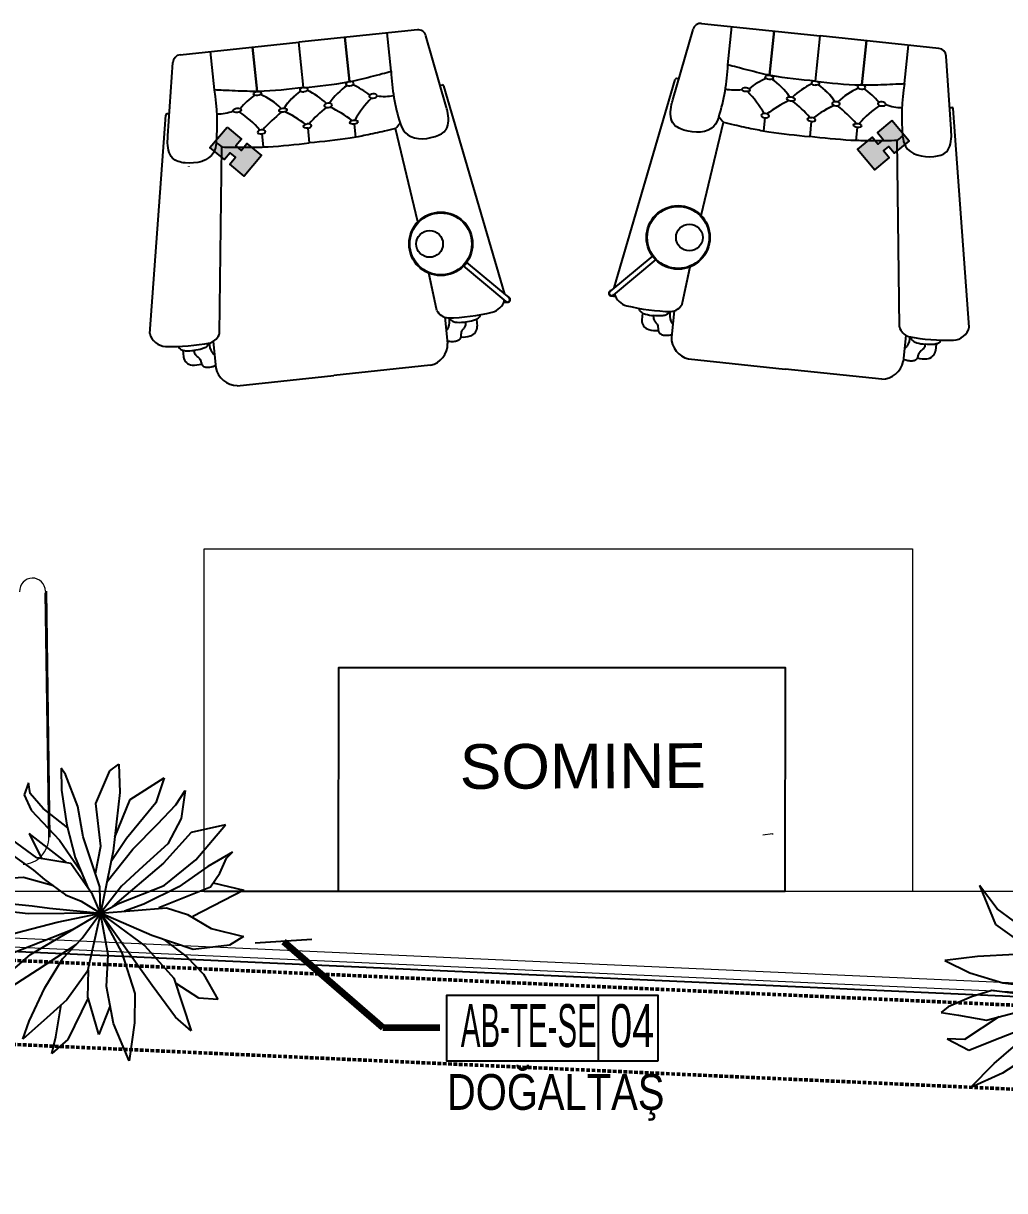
# Model space of a CAD drawing. Header units: millimetres. Extents: x 26282 to 30760, y 1404 to 4574.
# Drawn here: x 27004.4 to 27224, y 1980.2 to 2241.4 of the extents above; entities that cross this region are included whole.
import ezdxf
from ezdxf.enums import TextEntityAlignment as Align

# ---------------------------------------------------------------- set-up
doc = ezdxf.new("R2010")
doc.units = ezdxf.units.MM
doc.header["$LTSCALE"] = 0.25
doc.linetypes.add('DUZ', pattern=[0])
doc.linetypes.add('HIDDEN2', pattern=[4.7625, 3.175, -1.5875])
for name, color, linetype, lineweight in [('AB-DUV', 4, 'Continuous', 50), ('BEYAZ', 250, 'Continuous', 5), ('FLOOR_MARBLE (3RDF)', 67, 'Continuous', 13), ('Sebe - Mobilya', 11, 'Continuous', 25), ('Sebe - Mobilya Alçak', 41, 'Continuous', 20), ('Sebe - Yazı', 8, 'Continuous', 15), ('SERAMIK WALL (3RDF)', 53, 'DUZ', 15)]:
    doc.layers.add(name, color=color, linetype=linetype, lineweight=lineweight)
for name, color, linetype in [('ID-MLZKOT', 1, 'Continuous'), ('KOD DÖŞEME (3RDF)', 1, 'Continuous'), ('SIVA (3RDF)', 181, 'Continuous'), ('YAZI ZEMİN DÖŞEME (3RDF)', 62, 'Continuous')]:
    doc.layers.add(name, color=color, linetype=linetype)
doc.layers.add('yesil', color=7, linetype='Continuous', true_color=0x6e7e3e)
doc.styles.add('K-20', font='simplex.shx', dxfattribs={"width": 0.7})
doc.styles.add('OLCU', font='ARIALN.TTF', dxfattribs={"width": 0.7})
doc.styles.get("Standard").update_dxf_attribs({"font": 'arial.ttf'})
doc.styles.add('STYLE1', font='cityb___.ttf', dxfattribs={"width": 0.7, "height": 3.75})
doc.styles.add('text2', font='arial.ttf', dxfattribs={"width": 0.8})
doc.dimstyles.new('STANDARD20', dxfattribs={"dimtxt": 4, "dimasz": 2.5, "dimexe": 2.5, "dimexo": 0.1, "dimgap": 1, "dimtad": 1, "dimdec": 1, "dimdsep": 46, "dimtxsty": 'K-20', "dimblk1": 'OBLIQUE', "dimblk2": 'OBLIQUE', "dimsah": 1, "dimcen": 4.5, "dimdle": 2.5, "dimclrt": 256, "dimadec": 0, "dimazin": 0, "dimtfac": 1, "dimtdec": 1, "dimtix": 1, "dimtmove": 2, "dimatfit": 3, "dimldrblk": 'OBLIQUE', "dimfxl": 1, "dimtolj": 1, "dimarcsym": 0})

# ---------------------------------------------------------------- blocks, each defined once
blk = doc.blocks.new('_Oblique')
at = {"color": 0, "linetype": 'ByBlock', "lineweight": -2}
blk.add_line((-0.5, -0.5), (0.5, 0.5), dxfattribs=at)
blk = doc.blocks.new('MOBKOT')
at = {"layer": 'ID-MLZKOT'}
blk.add_line((-16.25, 8), (-16.25, 0), dxfattribs=at)
blk.add_lwpolyline([(-23.47, 8), (2.15, 8), (2.15, 0), (-23.47, 0)], close=True, dxfattribs=at)
at = {"layer": 'ID-MLZKOT', "style": 'STYLE1', "width": 0.7}
for tag, p in [('NO', (-16.13, 3.68)), ('MO-01', (-5.57, 3.68))]:
    blk.add_attdef(tag, text='', height=3.75, dxfattribs=at).set_placement(p, align=Align.MIDDLE)
blk = doc.blocks.new('TREEI')
at = {"layer": 'yesil'}
for p, q in [((0.048, 1.448), (0.077, 1.523)), ((0.077, 1.523), (0.124, 1.304)), ((-0.413, 1.379), (-0.518, 1.423)), ((-0.518, 1.423), (-0.466, 1.142)), ((-0.004, 1.104), (0.048, 1.448)), ((0.451, 1.348), (0.445, 1.454)), ((0.445, 1.454), (0.515, 1.348)), ((-0.197, 1.091), (-0.413, 1.379)), ((0.124, 1.304), (0.147, 0.947)), ((0.352, 1.167), (0.451, 1.348)), ((0.515, 1.348), (0.48, 1.179)), ((0.784, 0.985), (0.901, 1.235)), ((0.901, 1.235), (0.831, 0.847)), ((-0.554, 1.048), (-0.951, 1.179)), ((-0.951, 1.179), (-0.811, 0.954)), ((-0.466, 1.142), (-0.267, 0.578)), ((-0.15, 0.66), (-0.197, 1.091)), ((0.007, 0.791), (-0.004, 1.104)), ((0.146, 0.917), (0.352, 1.167)), ((0.48, 1.179), (0.258, 0.816)), ((-1.009, 0.885), (-1.138, 1.004)), ((-1.138, 1.004), (-1.032, 0.741)), ((-0.316, 0.715), (-0.554, 1.048)), ((0.527, 0.697), (0.784, 0.985)), ((-0.781, 0.741), (-1.009, 0.885)), ((-0.811, 0.954), (-0.431, 0.672)), ((0.147, 0.947), (0.136, 0.609)), ((0.235, 0.578), (0.55, 0.954)), ((0.55, 0.954), (0.48, 0.672)), ((-0.051, 0.259), (0.007, 0.791)), ((0.258, 0.816), (0.104, 0.449)), ((0.831, 0.847), (0.591, 0.584)), ((-1.032, 0.741), (-0.84, 0.522)), ((-0.472, 0.553), (-0.781, 0.741)), ((-0.431, 0.672), (-0.232, 0.491)), ((-0.035, 0.403), (-0.15, 0.66)), ((0.194, 0.559), (0.527, 0.697)), ((-1.471, 0.572), (-1.103, 0.578)), ((-1.091, 0.297), (-1.471, 0.572)), ((-1.103, 0.578), (-0.752, 0.34)), ((-0.136, 0.295), (-0.472, 0.553)), ((-0.267, 0.578), (0.001, -0.001)), ((0.042, 0.203), (0.194, 0.559)), ((0.136, 0.609), (0.072, 0.273)), ((0.591, 0.584), (0.498, 0.466)), ((0.708, 0.534), (1.065, 0.597)), ((1.065, 0.597), (1.38, 0.634)), ((1.38, 0.634), (1.17, 0.466)), ((-0.84, 0.522), (-0.536, 0.359)), ((0.498, 0.466), (0.317, 0.265)), ((0.422, 0.382), (0.708, 0.534)), ((1.17, 0.466), (0.883, 0.303)), ((-0.752, 0.34), (-0.136, 0.035)), ((-0.536, 0.359), (-0.273, 0.215)), ((-1.406, 0.24), (-1.482, 0.284)), ((-1.482, 0.284), (-1.196, 0.203)), ((-1.307, 0.109), (-1.406, 0.24)), ((-0.711, 0.121), (-1.091, 0.297)), ((0.001, -0.001), (-0.051, 0.259)), ((0.317, 0.265), (0.171, 0.165)), ((0.685, 0.234), (0.51, 0.171)), ((0.883, 0.303), (0.685, 0.234)), ((0.743, 0.165), (1, 0.259)), ((1, 0.259), (1.205, 0.246)), ((1.205, 0.246), (1.444, 0.209)), ((-1.179, -0.004), (-1.307, 0.109)), ((-1.196, 0.203), (-0.857, 0.071)), ((-0.203, 0.052), (-0.711, 0.121)), ((-0.273, 0.215), (0.001, -0.001)), ((0.001, -0.001), (0.042, 0.203)), ((0.51, 0.171), (0.001, -0.001)), ((0.171, 0.165), (0.001, -0.001)), ((0.001, -0.001), (0.743, 0.165)), ((1.363, 0.109), (1.111, 0.002)), ((1.52, 0.171), (1.363, 0.109)), ((1.444, 0.209), (1.52, 0.171)), ((-1.217, 0.03), (-1.511, -0.117)), ((-0.857, 0.071), (-0.46, -0.016)), ((0.001, -0.001), (-0.203, 0.052)), ((0.463, 0.015), (0.001, -0.001)), ((0.825, 0.009), (0.463, 0.015)), ((1.111, 0.002), (0.825, 0.009)), ((0.989, 0.005), (1.357, -0.123)), ((-0.606, -0.085), (-1.179, -0.004)), ((-0.682, -0.104), (-0.881, -0.223)), ((-0.349, -0.054), (-0.682, -0.104)), ((-0.472, -0.342), (0.001, -0.001)), ((-0.46, -0.016), (-0.248, -0.04)), ((0.001, -0.001), (-0.378, -0.43)), ((-0.361, -0.836), (0.001, -0.001)), ((0.001, -0.001), (-0.349, -0.054)), ((0.001, -0.001), (-0.127, -0.442)), ((0.019, -0.43), (0.001, -0.001)), ((0.001, -0.001), (0.264, -0.542)), ((0.247, -0.204), (0.001, -0.001)), ((0.808, -0.242), (0.001, -0.001)), ((1.024, -0.185), (0.308, -0.092)), ((1.52, -0.079), (1.339, -0.229)), ((1.357, -0.123), (1.52, -0.079)), ((-1.511, -0.117), (-0.933, -0.254)), ((0.492, -0.361), (0.247, -0.204)), ((1.339, -0.229), (1.024, -0.185)), ((-0.881, -0.223), (-1.091, -0.417)), ((0.325, -0.254), (0.778, -0.411)), ((1.129, -0.404), (0.808, -0.242)), ((-1.091, -0.417), (-1.406, -0.573)), ((-0.863, -0.58), (-0.472, -0.342)), ((-0.586, -0.411), (-0.781, -0.636)), ((-0.378, -0.43), (-0.6, -0.818)), ((0.107, -0.736), (0.019, -0.43)), ((0.737, -0.605), (0.492, -0.361)), ((0.778, -0.411), (1.07, -0.511)), ((1.403, -0.573), (1.129, -0.404)), ((-0.127, -0.442), (-0.168, -0.874)), ((0.323, -0.805), (0.253, -0.53)), ((1.07, -0.511), (1.403, -0.573)), ((-1.406, -0.573), (-1.243, -0.623)), ((-1.243, -0.623), (-0.863, -0.58)), ((-0.781, -0.636), (-0.91, -0.849)), ((0.264, -0.542), (0.539, -0.774)), ((0.971, -0.893), (0.737, -0.605)), ((0.118, -1.118), (0.107, -0.736)), ((-0.91, -0.849), (-1.003, -1.131)), ((-0.6, -0.818), (-0.659, -1.375)), ((-0.53, -1.206), (-0.361, -0.836)), ((0.293, -1.193), (0.317, -0.805)), ((0.317, -0.805), (0.621, -1.168)), ((0.539, -0.774), (0.784, -0.905)), ((0.737, -1.112), (0.609, -0.811)), ((-0.811, -1.074), (-0.612, -0.874)), ((-0.168, -0.874), (-0.098, -1.162)), ((0.118, -0.943), (0.293, -1.193)), ((0.784, -0.905), (1.076, -1.055)), ((1.076, -1.055), (0.971, -0.893)), ((-1.003, -1.131), (-0.811, -1.074)), ((-0.098, -1.162), (0.042, -1.525)), ((0.042, -1.525), (0.118, -1.118)), ((0.621, -1.168), (0.813, -1.268)), ((0.813, -1.268), (0.737, -1.112)), ((-0.659, -1.375), (-0.53, -1.206))]:
    blk.add_line(p, q, dxfattribs=at)

msp = doc.modelspace()

# ---------------------------------------------------------------- hatches: boundary and pattern name
at = {"layer": 'Sebe - Mobilya', "linetype": 'Continuous'}
h = msp.add_hatch(dxfattribs=at)
h.set_pattern_fill('DOLMIT', color=256, scale=0.0017, angle=140.31437)
h.set_pattern_definition([(140.314373497, (70698.741847, 61255.983242), (-0.0068934147729, -0.0083073977736), []), (185.314373497, (70698.741847, 61255.983242), (0.002827964074, -0.030401604371), [0.015266435406, -0.030532870812])])
h.paths.add_polyline_path([(27050.024, 2218.208), (27053.256, 2215.526), (27051.979, 2213.987), (27053.21, 2212.965), (27054.487, 2214.504), (27057.72, 2211.822), (27053.888, 2207.205), (27050.656, 2209.887), (27051.933, 2211.426), (27050.702, 2212.447), (27049.425, 2210.908), (27046.193, 2213.59)])
h = msp.add_hatch(dxfattribs=at)
h.set_pattern_fill('DOLMIT', color=256, scale=0.0017, angle=140.31437)
h.set_pattern_definition([(140.314373497, (70677.195147, 61257.418994), (-0.0068934147729, -0.0083073977736), []), (185.314373497, (70677.195147, 61257.418994), (0.002827964074, -0.030401604371), [0.015266435406, -0.030532870812])])
h.paths.add_polyline_path([(27198.82, 2219.643), (27195.588, 2216.961), (27196.865, 2215.422), (27195.634, 2214.401), (27194.357, 2215.94), (27191.125, 2213.258), (27194.956, 2208.64), (27198.188, 2211.322), (27196.911, 2212.862), (27198.143, 2213.883), (27199.42, 2212.344), (27202.652, 2215.026)])

# ---------------------------------------------------------------- linework, layer by layer
at = {"layer": 'AB-DUV', "linetype": 'HIDDEN2'}
msp.add_line((26758.143, 2042.67), (27470.283, 2010.771), dxfattribs=at)
msp.add_lwpolyline([(26758.143, 2042.67), (26758.143, 2023.864), (27469.58, 1991.997)], dxfattribs=at)
at = {"layer": 'BEYAZ', "extrusion": (0.228722, -0.014743, 0.97338), "elevation": 6210.632}
msp.add_lwpolyline([(3803.271, -26256.685), (3803.668, -26258.847), (3803.45, -26258.887)], dxfattribs=at)
at = {"layer": 'FLOOR_MARBLE (3RDF)', "ltscale": 0.25}
for p, q in [((27044.905, 2047.223), (27044.905, 2123.791)), ((27044.905, 2123.791), (27203.401, 2123.791)), ((27203.401, 2123.791), (27203.401, 2047.223)), ((26799.143, 2047.223), (27380.7, 2047.223))]:
    msp.add_line(p, q, dxfattribs=at)
at = {"layer": 'Sebe - Mobilya', "linetype": 'Continuous'}
for p, q in [((27156.233, 2241.396), (27182.787, 2238.63)), ((27092.611, 2239.96), (27066.057, 2237.195)), ((27086.733, 2230.675), (27085.826, 2239.279)), ((27099.036, 2222.827), (27094.523, 2238.611)), ((27149.808, 2224.263), (27154.321, 2240.047)), ((27162.112, 2232.111), (27163.019, 2240.715)), ((27172.456, 2239.72), (27171.41, 2229.796)), ((27171.411, 2229.803), (27172.456, 2239.72)), ((27181.716, 2228.475), (27182.787, 2238.63)), ((27181.716, 2228.475), (27182.787, 2238.63)), ((27181.716, 2228.475), (27182.787, 2238.63)), ((27181.716, 2228.475), (27182.787, 2238.63)), ((27181.716, 2228.475), (27182.787, 2238.63)), ((27181.716, 2228.475), (27182.787, 2238.63)), ((27181.716, 2228.475), (27182.787, 2238.63)), ((27181.716, 2228.475), (27182.787, 2238.63)), ((27181.716, 2228.475), (27182.787, 2238.63)), ((27181.716, 2228.475), (27182.787, 2238.63)), ((27181.716, 2228.475), (27182.787, 2238.63)), ((27181.716, 2228.475), (27182.787, 2238.63)), ((27181.716, 2228.475), (27182.787, 2238.63)), ((27181.716, 2228.475), (27182.787, 2238.63)), ((27181.716, 2228.475), (27182.787, 2238.63)), ((27181.716, 2228.475), (27182.787, 2238.63)), ((27209.334, 2235.797), (27182.787, 2238.63)), ((27039.51, 2234.361), (27066.057, 2237.195)), ((27055.726, 2236.106), (27056.773, 2226.181)), ((27056.772, 2226.189), (27055.726, 2236.106)), ((27067.128, 2227.039), (27066.057, 2237.195)), ((27067.128, 2227.039), (27066.057, 2237.195)), ((27067.128, 2227.039), (27066.057, 2237.195)), ((27067.128, 2227.039), (27066.057, 2237.195)), ((27067.128, 2227.039), (27066.057, 2237.195)), ((27067.128, 2227.039), (27066.057, 2237.195)), ((27067.128, 2227.039), (27066.057, 2237.195)), ((27067.128, 2227.039), (27066.057, 2237.195)), ((27067.128, 2227.039), (27066.057, 2237.195)), ((27067.128, 2227.039), (27066.057, 2237.195)), ((27067.128, 2227.039), (27066.057, 2237.195)), ((27067.128, 2227.039), (27066.057, 2237.195)), ((27067.128, 2227.039), (27066.057, 2237.195)), ((27067.128, 2227.039), (27066.057, 2237.195)), ((27067.128, 2227.039), (27066.057, 2237.195)), ((27067.128, 2227.039), (27066.057, 2237.195)), ((27076.388, 2238.284), (27077.435, 2228.36)), ((27077.434, 2228.367), (27076.388, 2238.284)), ((27193.118, 2237.541), (27192.072, 2227.617)), ((27192.073, 2227.625), (27193.118, 2237.541)), ((27201.648, 2227.942), (27202.555, 2236.546)), ((27047.196, 2226.506), (27046.289, 2235.111)), ((27212.044, 2217.702), (27210.922, 2234.079)), ((27036.8, 2216.266), (27037.922, 2232.643)), ((27136.691, 2182.239), (27150.331, 2228.868)), ((27150.964, 2229.025), (27150.616, 2229.062)), ((27097.88, 2227.59), (27098.228, 2227.626)), ((27112.154, 2180.804), (27098.513, 2227.432)), ((27032.71, 2172.02), (27036.351, 2220.878)), ((27036.937, 2221.164), (27036.589, 2221.128)), ((27170.405, 2220.264), (27170.098, 2217.356)), ((27211.907, 2222.6), (27212.255, 2222.563)), ((27216.134, 2173.455), (27212.493, 2222.314)), ((27068.083, 2217.978), (27068.435, 2214.644)), ((27068.083, 2217.978), (27068.435, 2214.644)), ((27068.083, 2217.978), (27068.435, 2214.644)), ((27068.083, 2217.978), (27068.435, 2214.644)), ((27078.439, 2218.828), (27078.746, 2215.921)), ((27092.713, 2196.965), (27087.757, 2217.884)), ((27156.131, 2198.401), (27161.087, 2219.32)), ((27180.761, 2219.413), (27180.41, 2216.08)), ((27180.761, 2219.413), (27180.41, 2216.08)), ((27180.761, 2219.413), (27180.41, 2216.08)), ((27180.761, 2219.413), (27180.41, 2216.08)), ((27191.067, 2218.086), (27190.76, 2215.178)), ((27057.778, 2216.65), (27058.084, 2213.742)), ((27200.481, 2173.461), (27199.983, 2215.219)), ((27048.363, 2172.025), (27048.862, 2213.783)), ((27207.37, 2210.85), (27207.344, 2210.828)), ((27207.344, 2210.828), (27207.37, 2210.85)), ((27041.474, 2209.414), (27041.501, 2209.392)), ((27041.501, 2209.392), (27041.474, 2209.414)), ((27145.272, 2189.368), (27135.714, 2181.428)), ((27102.891, 2187.112), (27112.449, 2179.172)), ((27103.572, 2187.933), (27113.13, 2179.992)), ((27145.954, 2188.548), (27136.396, 2180.607)), ((27151.891, 2178.584), (27153.694, 2187.011)), ((27151.891, 2178.584), (27153.674, 2186.918)), ((27096.953, 2177.148), (27095.15, 2185.575)), ((27096.953, 2177.148), (27095.17, 2185.482)), ((27112.864, 2178.977), (27111.902, 2178.875)), ((27135.98, 2180.413), (27136.942, 2180.311)), ((27143.016, 2176.589), (27142.862, 2175.069)), ((27143.016, 2176.589), (27142.862, 2175.069)), ((27150.07, 2177.059), (27149.452, 2171.2)), ((27150.07, 2177.059), (27149.452, 2171.2)), ((27098.774, 2175.624), (27099.392, 2169.764)), ((27098.774, 2175.624), (27099.392, 2169.764)), ((27105.829, 2175.154), (27105.982, 2173.633)), ((27105.829, 2175.154), (27105.982, 2173.633)), ((27201.944, 2171.59), (27201.327, 2165.73)), ((27040.097, 2168.272), (27040.264, 2166.753)), ((27046.898, 2170.203), (27047.516, 2164.344)), ((27208.745, 2169.659), (27208.579, 2168.14)), ((27153.325, 2166.321), (27174.923, 2164.044)), ((27153.325, 2166.321), (27174.923, 2164.044)), ((27095.519, 2164.885), (27073.921, 2162.608)), ((27095.519, 2164.885), (27073.921, 2162.608)), ((27196.521, 2161.767), (27174.923, 2164.044)), ((27196.521, 2161.767), (27174.923, 2164.044)), ((27052.323, 2160.331), (27073.921, 2162.608)), ((27052.323, 2160.331), (27073.921, 2162.608))]:
    msp.add_line(p, q, dxfattribs=at)
for points in [[(27050.024, 2218.208), (27053.256, 2215.526), (27051.979, 2213.987), (27053.21, 2212.965), (27054.487, 2214.504), (27057.72, 2211.822), (27053.888, 2207.205), (27050.656, 2209.887), (27051.933, 2211.426), (27050.702, 2212.447), (27049.425, 2210.908), (27046.193, 2213.59)], [(27198.82, 2219.643), (27195.588, 2216.961), (27196.865, 2215.422), (27195.634, 2214.401), (27194.357, 2215.94), (27191.125, 2213.258), (27194.956, 2208.64), (27198.188, 2211.322), (27196.911, 2212.862), (27198.143, 2213.883), (27199.42, 2212.344), (27202.652, 2215.026)]]:
    msp.add_lwpolyline(points, close=True, dxfattribs=at)
at = {"layer": 'Sebe - Mobilya'}
msp.add_lwpolyline([(27044.905, 2047.223), (27174.905, 2047.223), (27174.982, 2097.223), (27074.982, 2097.223), (27074.905, 2047.223)], dxfattribs=at)
at = {"layer": 'Sebe - Mobilya', "linetype": 'Continuous'}
for centre, radius in [((27150.981, 2193.499), 7.111), ((27150.981, 2193.499), 6.933), ((27097.864, 2192.063), 7.111), ((27097.864, 2192.063), 6.933), ((27095.356, 2192.054), 2.995), ((27153.488, 2193.489), 2.995)]:
    msp.add_circle(centre, radius, dxfattribs=at)
for centre, radius, start, end in [((27156.049, 2239.627), 1.778, 84.05519, 166.35917), ((27092.796, 2238.192), 1.778, 13.64083, 95.94481), ((27039.699, 2232.593), 1.778, 96.09246, 178.39644), ((27209.145, 2234.029), 1.778, 1.60356, 83.90754), ((27135.683, 2233.115), 49.011, 182.85323, 196.67334), ((27113.162, 2234.55), 49.011, 343.32666, 357.14677), ((27150.589, 2228.797), 0.267, 83.98137, 164.55256), ((27176.219, 2215.655), 14.517, 112.38991, 129.98111), ((27163.758, 2216.969), 14.517, 33.33142, 55.57283), ((26998.814, 2218.684), 49.011, 355.36393, 9.18404), ((27051.964, 2212.041), 14.517, 45.36868, 67.61009), ((27074.936, 2214.463), 14.517, 125.75661, 146.66858), ((27074.889, 2214.615), 14.366, 125.95812, 146.98006), ((27062.129, 2213.27), 14.366, 45.05721, 66.07915), ((27085.087, 2215.533), 14.517, 124.42717, 146.66858), ((27072.626, 2214.219), 14.517, 50.01889, 67.61009), ((27098.256, 2227.361), 0.267, 15.44744, 96.01863), ((27163.654, 2236.266), 9.768, 257.5262, 279.41097), ((27151.621, 2211.115), 21.147, 28.49782, 45.23824), ((27186.716, 2214.705), 14.366, 113.92085, 134.94279), ((27173.908, 2215.899), 14.517, 33.33142, 54.24339), ((27173.955, 2216.051), 14.366, 33.01994, 54.04188), ((27196.881, 2213.477), 14.517, 112.38991, 134.63132), ((27184.42, 2214.79), 14.517, 37.98162, 55.57283), ((27250.031, 2220.12), 49.011, 170.81596, 184.63607), ((27064.425, 2213.355), 14.517, 124.42717, 142.01838), ((27097.224, 2209.679), 21.147, 134.76176, 151.50218), ((27085.19, 2234.83), 9.768, 260.58903, 282.4738), ((27193.521, 2189.317), 39.081, 117.09574, 125.50108), ((27162.86, 2205.704), 22.871, 39.78091, 53.21295), ((27195.409, 2202.273), 22.871, 114.74978, 128.18183), ((27195.476, 2202.011), 23.118, 114.55009, 127.91014), ((27162.005, 2192.64), 39.081, 42.46166, 50.86699), ((27207.53, 2205.22), 21.147, 122.72449, 139.46491), ((27201.006, 2232.327), 9.768, 248.55176, 270.43653), ((27036.617, 2220.862), 0.267, 96.01863, 176.58982), ((27047.838, 2230.892), 9.768, 269.56347, 291.44824), ((27041.315, 2203.785), 21.147, 40.53509, 57.27551), ((27086.839, 2191.204), 39.081, 129.13301, 137.53834), ((27053.369, 2200.575), 23.118, 52.08986, 65.44991), ((27053.435, 2200.837), 22.871, 51.81817, 65.25022), ((27085.984, 2204.269), 22.871, 126.78705, 140.21909), ((27055.324, 2187.881), 39.081, 54.49892, 62.90426), ((27171.647, 2229.125), 14.41, 216.82273, 222.87758), ((27212.227, 2222.298), 0.267, 3.41018, 83.98137), ((27077.197, 2227.689), 14.41, 317.12242, 323.17727), ((27191.7, 2227.011), 14.41, 305.08515, 311.14), ((27057.145, 2225.575), 14.41, 228.86, 234.91485), ((27136.044, 2181.019), 0.61, 99.29162, 337.1298), ((27136.055, 2181.018), 0.533, 129.71939, 309.71939), ((27108.399, 2180.535), 3.876, 284.6055, 343.67879), ((27112.8, 2179.583), 0.61, 202.8702, 80.70838), ((27112.789, 2179.582), 0.533, 230.28061, 50.28061), ((27140.445, 2181.97), 3.876, 196.32121, 255.3945), ((27149.059, 2180.117), 3.221, 276.47883, 331.57458), ((27149.059, 2180.117), 3.221, 276.47883, 331.57458), ((27099.786, 2178.682), 3.221, 208.42542, 263.52117), ((27099.786, 2178.682), 3.221, 208.42542, 263.52117), ((27098.386, 2222.095), 46.625, 271.27326, 283.63377), ((27098.386, 2222.095), 46.625, 271.27326, 283.63377), ((27150.458, 2223.53), 46.625, 256.36623, 268.72674), ((27150.458, 2223.53), 46.625, 256.36623, 268.72674), ((27103.815, 2173.524), 2.17, 287.21766, 2.89591), ((27103.815, 2173.524), 2.17, 287.21766, 2.89591), ((27145.029, 2174.959), 2.17, 177.10409, 252.78234), ((27145.029, 2174.959), 2.17, 177.10409, 252.78234), ((27203.571, 2174.37), 3.221, 196.38816, 251.4839), ((27212.382, 2174.386), 3.876, 272.56824, 345.36667), ((27036.461, 2172.999), 3.876, 194.63333, 267.43176), ((27045.271, 2172.983), 3.221, 288.5161, 343.61184), ((27102.703, 2177.898), 6.681, 266.81662, 285.22065), ((27102.703, 2177.898), 6.681, 266.81662, 285.22065), ((27146.141, 2179.334), 6.681, 254.77935, 273.18338), ((27146.141, 2179.334), 6.681, 254.77935, 273.18338), ((27154.434, 2171.178), 4.982, 179.74703, 257.14339), ((27154.434, 2171.178), 4.982, 179.74703, 257.14339), ((27211.256, 2217.12), 46.625, 259.23599, 271.5965), ((27037.586, 2215.733), 46.625, 268.4035, 280.76401), ((27094.411, 2169.742), 4.982, 282.85661, 0.25297), ((27094.411, 2169.742), 4.982, 282.85661, 0.25297), ((27206.436, 2168.485), 2.17, 275.18039, 350.85864), ((27042.406, 2167.098), 2.17, 189.14136, 264.81961), ((27196.45, 2166.748), 4.982, 270.81935, 348.2157), ((27206.261, 2172.995), 6.681, 254.77935, 273.18338), ((27042.581, 2171.608), 6.681, 266.81662, 285.22065), ((27052.393, 2165.361), 4.982, 191.7843, 269.18065)]:
    msp.add_arc(centre, radius, start, end, dxfattribs=at)
at = {"layer": 'Sebe - Mobilya', "linetype": 'Continuous', "extrusion": (0, 0, -1)}
for centre, major_axis in [((27077.483, 2227.899), (0.886, 0.093)), ((27082.707, 2225.151), (0.886, 0.093)), ((27192.023, 2227.156), (0.886, -0.093)), ((27072.663, 2223.042), (0.886, 0.093)), ((27186.296, 2223.411), (0.886, -0.093)), ((27196.559, 2223.379), (0.886, -0.093)), ((27170.454, 2220.732), (-0.886, 0.093)), ((27057.728, 2217.118), (-0.886, -0.093))]:
    msp.add_ellipse(centre, major_axis=major_axis, ratio=0.5284618, dxfattribs=at)
at = {"layer": 'Sebe - Mobilya', "linetype": 'Continuous'}
for centre, major_axis in [((27171.361, 2229.335), (-0.886, 0.093)), ((27056.821, 2225.721), (-0.886, -0.093)), ((27166.137, 2226.587), (-0.886, 0.093)), ((27176.182, 2224.477), (-0.886, 0.093)), ((27052.285, 2221.943), (-0.886, -0.093)), ((27062.549, 2221.975), (-0.886, -0.093)), ((27078.39, 2219.296), (0.886, 0.093)), ((27191.116, 2218.554), (0.886, -0.093))]:
    msp.add_ellipse(centre, major_axis=major_axis, ratio=0.5284618, dxfattribs=at)
for centre, major_axis in [((27181.667, 2228.007), (-0.886, 0.093)), ((27181.667, 2228.007), (-0.886, 0.093)), ((27067.177, 2226.571), (-0.886, -0.093)), ((27067.177, 2226.571), (-0.886, -0.093)), ((27180.81, 2219.881), (0.886, -0.093)), ((27180.81, 2219.881), (0.886, -0.093)), ((27068.034, 2218.446), (0.886, 0.093)), ((27068.034, 2218.446), (0.886, 0.093))]:
    msp.add_ellipse(centre, major_axis=major_axis, ratio=0.5284618, start_param=4.712389, end_param=7.8539816, dxfattribs=at)
at = {"layer": 'Sebe - Mobilya', "linetype": 'Continuous', "extrusion": (0, 0, -1)}
for centre, major_axis in [((27181.667, 2228.007), (0.886, -0.093)), ((27181.667, 2228.007), (0.886, -0.093)), ((27067.177, 2226.571), (0.886, 0.093)), ((27067.177, 2226.571), (0.886, 0.093)), ((27180.81, 2219.881), (-0.886, 0.093)), ((27180.81, 2219.881), (-0.886, 0.093)), ((27068.034, 2218.446), (-0.886, -0.093)), ((27068.034, 2218.446), (-0.886, -0.093))]:
    msp.add_ellipse(centre, major_axis=major_axis, ratio=0.5284618, start_param=4.712389, end_param=7.8539816, dxfattribs=at)
at = {"layer": 'Sebe - Mobilya', "linetype": 'Continuous'}
for points, knots in [([(27067.128, 2227.039), (27070.473, 2227.352), (27074.674, 2227.744), (27080.521, 2229.024), (27083.708, 2229.902), (27086.082, 2230.49), (27086.733, 2230.675)], [0, 0, 0, 0, 11.3175296, 14.2152879, 20.1899441, 22.471644, 22.471644, 22.471644, 22.471644]), ([(27181.716, 2228.475), (27178.372, 2228.788), (27174.171, 2229.18), (27168.323, 2230.46), (27165.136, 2231.338), (27162.762, 2231.926), (27162.112, 2232.111)], [0, 0, 0, 0, 11.3175296, 14.2152879, 20.1899441, 22.471644, 22.471644, 22.471644, 22.471644]), ([(27181.716, 2228.475), (27185.065, 2228.081), (27189.267, 2227.587), (27195.265, 2227.62), (27198.553, 2227.813), (27200.985, 2227.893), (27201.647, 2227.936)], [0, 0, 0, 0, 11.358421, 14.2561793, 20.2308355, 22.470635, 22.470635, 22.470635, 22.470635]), ([(27067.128, 2227.039), (27063.78, 2226.646), (27059.577, 2226.151), (27053.579, 2226.184), (27050.291, 2226.377), (27047.859, 2226.457), (27047.197, 2226.5)], [0, 0, 0, 0, 11.358421, 14.2561793, 20.2308355, 22.470635, 22.470635, 22.470635, 22.470635]), ([(27087.757, 2217.884), (27086.944, 2217.621), (27084.705, 2217.158), (27081.325, 2216.383), (27075.73, 2215.36), (27071.495, 2214.944), (27068.435, 2214.644)], [7.8429458, 7.8429458, 7.8429458, 7.8429458, 10.7261441, 15.5642368, 19.5423985, 29.913928, 29.913928, 29.913928, 29.913928]), ([(27161.087, 2219.32), (27161.901, 2219.057), (27164.14, 2218.594), (27167.52, 2217.819), (27173.115, 2216.796), (27177.349, 2216.38), (27180.41, 2216.08)], [7.8429458, 7.8429458, 7.8429458, 7.8429458, 10.7261441, 15.5642368, 19.5423985, 29.913928, 29.913928, 29.913928, 29.913928]), ([(27199.983, 2215.212), (27199.144, 2215.128), (27196.87, 2215.141), (27193.415, 2215.088), (27187.717, 2215.255), (27183.477, 2215.734), (27180.41, 2216.08)], [7.8838005, 7.8838005, 7.8838005, 7.8838005, 10.7261441, 15.5642368, 19.5423985, 29.9548247, 29.9548247, 29.9548247, 29.9548247]), ([(27048.862, 2213.776), (27049.7, 2213.692), (27051.975, 2213.706), (27055.43, 2213.653), (27061.127, 2213.82), (27065.367, 2214.298), (27068.435, 2214.644)], [7.8838005, 7.8838005, 7.8838005, 7.8838005, 10.7261441, 15.5642368, 19.5423985, 29.9548247, 29.9548247, 29.9548247, 29.9548247]), ([(27106.671, 2176.212), (27106.651, 2176.115), (27106.545, 2175.739), (27106.041, 2175.202), (27104.906, 2174.771), (27104.001, 2174.648), (27103.387, 2174.564)], [0.3565601, 0.3565601, 0.3565601, 0.3565601, 0.6891354, 1.6828231, 2.6669347, 4.7526112, 4.7526112, 4.7526112, 4.7526112]), ([(27106.671, 2176.212), (27106.651, 2176.115), (27106.545, 2175.739), (27106.041, 2175.202), (27104.906, 2174.771), (27104.001, 2174.648), (27103.387, 2174.564)], [0.3565601, 0.3565601, 0.3565601, 0.3565601, 0.6891354, 1.6828231, 2.6669347, 4.7526112, 4.7526112, 4.7526112, 4.7526112]), ([(27142.173, 2177.648), (27142.194, 2177.551), (27142.299, 2177.175), (27142.803, 2176.637), (27143.939, 2176.206), (27144.843, 2176.083), (27145.457, 2176)], [0.3565601, 0.3565601, 0.3565601, 0.3565601, 0.6891354, 1.6828231, 2.6669347, 4.7526112, 4.7526112, 4.7526112, 4.7526112]), ([(27142.173, 2177.648), (27142.194, 2177.551), (27142.299, 2177.175), (27142.803, 2176.637), (27143.939, 2176.206), (27144.843, 2176.083), (27145.457, 2176)], [0.3565601, 0.3565601, 0.3565601, 0.3565601, 0.6891354, 1.6828231, 2.6669347, 4.7526112, 4.7526112, 4.7526112, 4.7526112]), ([(27145.457, 2176), (27145.447, 2175.711), (27145.463, 2175.194), (27145.884, 2174.529), (27146.334, 2174.066), (27146.478, 2173.435), (27146.482, 2173.002), (27146.507, 2172.716), (27146.512, 2172.663)], [0.3058426, 0.3058426, 0.3058426, 0.3058426, 1.2553457, 2.0404267, 2.8920201, 3.384438, 4.1749182, 4.3550065, 4.3550065, 4.3550065, 4.3550065]), ([(27145.457, 2176), (27145.447, 2175.711), (27145.463, 2175.194), (27145.884, 2174.529), (27146.334, 2174.066), (27146.478, 2173.435), (27146.482, 2173.002), (27146.507, 2172.716), (27146.512, 2172.663)], [0.3058426, 0.3058426, 0.3058426, 0.3058426, 1.2553457, 2.0404267, 2.8920201, 3.384438, 4.1749182, 4.3550065, 4.3550065, 4.3550065, 4.3550065]), ([(27149.007, 2176.914), (27148.969, 2176.828), (27148.787, 2176.487), (27148.186, 2176.07), (27146.986, 2175.885), (27146.076, 2175.953), (27145.457, 2176)], [0.3723887, 0.3723887, 0.3723887, 0.3723887, 0.6891354, 1.6828231, 2.6669347, 4.7526112, 4.7526112, 4.7526112, 4.7526112]), ([(27149.007, 2176.914), (27148.969, 2176.828), (27148.787, 2176.487), (27148.186, 2176.07), (27146.986, 2175.885), (27146.076, 2175.953), (27145.457, 2176)], [0.3723887, 0.3723887, 0.3723887, 0.3723887, 0.6891354, 1.6828231, 2.6669347, 4.7526112, 4.7526112, 4.7526112, 4.7526112]), ([(27149.138, 2176.914), (27149.057, 2176.173), (27149.059, 2175.219), (27149.557, 2174.344), (27149.73, 2174.125), (27149.757, 2174.092)], [1.0673186, 1.0673186, 1.0673186, 1.0673186, 3.4902751, 4.2753561, 4.4174132, 4.4174132, 4.4174132, 4.4174132]), ([(27149.138, 2176.914), (27149.057, 2176.173), (27149.059, 2175.219), (27149.557, 2174.344), (27149.73, 2174.125), (27149.757, 2174.092)], [1.0673186, 1.0673186, 1.0673186, 1.0673186, 3.4902751, 4.2753561, 4.4174132, 4.4174132, 4.4174132, 4.4174132]), ([(27099.706, 2175.478), (27099.788, 2174.738), (27099.786, 2173.784), (27099.287, 2172.908), (27099.114, 2172.69), (27099.087, 2172.657)], [1.0673186, 1.0673186, 1.0673186, 1.0673186, 3.4902751, 4.2753561, 4.4174132, 4.4174132, 4.4174132, 4.4174132]), ([(27099.706, 2175.478), (27099.788, 2174.738), (27099.786, 2173.784), (27099.287, 2172.908), (27099.114, 2172.69), (27099.087, 2172.657)], [1.0673186, 1.0673186, 1.0673186, 1.0673186, 3.4902751, 4.2753561, 4.4174132, 4.4174132, 4.4174132, 4.4174132]), ([(27099.837, 2175.478), (27099.876, 2175.392), (27100.058, 2175.052), (27100.658, 2174.634), (27101.859, 2174.449), (27102.769, 2174.518), (27103.387, 2174.564)], [0.3723887, 0.3723887, 0.3723887, 0.3723887, 0.6891354, 1.6828231, 2.6669347, 4.7526112, 4.7526112, 4.7526112, 4.7526112]), ([(27099.837, 2175.478), (27099.876, 2175.392), (27100.058, 2175.052), (27100.658, 2174.634), (27101.859, 2174.449), (27102.769, 2174.518), (27103.387, 2174.564)], [0.3723887, 0.3723887, 0.3723887, 0.3723887, 0.6891354, 1.6828231, 2.6669347, 4.7526112, 4.7526112, 4.7526112, 4.7526112]), ([(27103.387, 2174.564), (27103.398, 2174.275), (27103.382, 2173.758), (27102.961, 2173.093), (27102.511, 2172.63), (27102.366, 2171.999), (27102.363, 2171.566), (27102.338, 2171.28), (27102.332, 2171.227)], [0.3058426, 0.3058426, 0.3058426, 0.3058426, 1.2553457, 2.0404267, 2.8920201, 3.384438, 4.1749182, 4.3550065, 4.3550065, 4.3550065, 4.3550065]), ([(27103.387, 2174.564), (27103.398, 2174.275), (27103.382, 2173.758), (27102.961, 2173.093), (27102.511, 2172.63), (27102.366, 2171.999), (27102.363, 2171.566), (27102.338, 2171.28), (27102.332, 2171.227)], [0.3058426, 0.3058426, 0.3058426, 0.3058426, 1.2553457, 2.0404267, 2.8920201, 3.384438, 4.1749182, 4.3550065, 4.3550065, 4.3550065, 4.3550065]), ([(27102.332, 2171.227), (27102.3, 2171.102), (27102.215, 2170.783), (27101.691, 2170.36), (27100.87, 2170.139), (27100.043, 2170.159), (27099.516, 2170.244), (27099.335, 2170.303)], [0, 0, 0, 0, 0.4274232, 1.0950617, 2.1356094, 3.2471391, 3.8886174, 3.8886174, 3.8886174, 3.8886174]), ([(27102.332, 2171.227), (27102.3, 2171.102), (27102.215, 2170.783), (27101.691, 2170.36), (27100.87, 2170.139), (27100.043, 2170.159), (27099.516, 2170.244), (27099.335, 2170.303)], [0, 0, 0, 0, 0.4274232, 1.0950617, 2.1356094, 3.2471391, 3.8886174, 3.8886174, 3.8886174, 3.8886174]), ([(27146.512, 2172.663), (27146.545, 2172.538), (27146.629, 2172.219), (27147.153, 2171.795), (27147.974, 2171.575), (27148.802, 2171.595), (27149.329, 2171.68), (27149.509, 2171.739)], [0, 0, 0, 0, 0.4274232, 1.0950617, 2.1356094, 3.2471391, 3.8886174, 3.8886174, 3.8886174, 3.8886174]), ([(27146.512, 2172.663), (27146.545, 2172.538), (27146.629, 2172.219), (27147.153, 2171.795), (27147.974, 2171.575), (27148.802, 2171.595), (27149.329, 2171.68), (27149.509, 2171.739)], [0, 0, 0, 0, 0.4274232, 1.0950617, 2.1356094, 3.2471391, 3.8886174, 3.8886174, 3.8886174, 3.8886174]), ([(27202.825, 2171.254), (27202.75, 2170.512), (27202.55, 2169.58), (27201.88, 2168.828), (27201.665, 2168.65), (27201.632, 2168.623)], [1.0673186, 1.0673186, 1.0673186, 1.0673186, 3.4902751, 4.2753561, 4.4174132, 4.4174132, 4.4174132, 4.4174132]), ([(27202.953, 2171.226), (27202.973, 2171.134), (27203.08, 2170.763), (27203.58, 2170.229), (27204.716, 2169.799), (27205.62, 2169.675), (27206.235, 2169.592)], [0.3723887, 0.3723887, 0.3723887, 0.3723887, 0.6891354, 1.6828231, 2.6669347, 4.7526112, 4.7526112, 4.7526112, 4.7526112]), ([(27039.052, 2169.132), (27039.092, 2169.041), (27039.274, 2168.695), (27039.879, 2168.275), (27041.08, 2168.09), (27041.99, 2168.158), (27042.608, 2168.205)], [0.3565601, 0.3565601, 0.3565601, 0.3565601, 0.6891354, 1.6828231, 2.6669347, 4.7526112, 4.7526112, 4.7526112, 4.7526112]), ([(27045.889, 2169.839), (27045.869, 2169.747), (27045.763, 2169.376), (27045.262, 2168.843), (27044.126, 2168.412), (27043.222, 2168.288), (27042.608, 2168.205)], [0.3723887, 0.3723887, 0.3723887, 0.3723887, 0.6891354, 1.6828231, 2.6669347, 4.7526112, 4.7526112, 4.7526112, 4.7526112]), ([(27042.608, 2168.205), (27042.658, 2167.92), (27042.781, 2167.418), (27043.332, 2166.855), (27043.869, 2166.496), (27044.141, 2165.909), (27044.235, 2165.487), (27044.319, 2165.212), (27044.335, 2165.161)], [0.3058426, 0.3058426, 0.3058426, 0.3058426, 1.2553457, 2.0404267, 2.8920201, 3.384438, 4.1749182, 4.3550065, 4.3550065, 4.3550065, 4.3550065]), ([(27046.017, 2169.867), (27046.092, 2169.125), (27046.293, 2168.193), (27046.963, 2167.441), (27047.178, 2167.263), (27047.211, 2167.236)], [1.0673186, 1.0673186, 1.0673186, 1.0673186, 3.4902751, 4.2753561, 4.4174132, 4.4174132, 4.4174132, 4.4174132]), ([(27206.235, 2169.592), (27206.185, 2169.307), (27206.061, 2168.805), (27205.511, 2168.242), (27204.974, 2167.883), (27204.701, 2167.296), (27204.608, 2166.874), (27204.523, 2166.599), (27204.507, 2166.548)], [0.3058426, 0.3058426, 0.3058426, 0.3058426, 1.2553457, 2.0404267, 2.8920201, 3.384438, 4.1749182, 4.3550065, 4.3550065, 4.3550065, 4.3550065]), ([(27209.79, 2170.518), (27209.75, 2170.428), (27209.568, 2170.082), (27208.963, 2169.662), (27207.763, 2169.477), (27206.853, 2169.545), (27206.235, 2169.592)], [0.3565601, 0.3565601, 0.3565601, 0.3565601, 0.6891354, 1.6828231, 2.6669347, 4.7526112, 4.7526112, 4.7526112, 4.7526112]), ([(27204.507, 2166.548), (27204.449, 2166.433), (27204.3, 2166.139), (27203.699, 2165.834), (27202.85, 2165.789), (27202.045, 2165.982), (27201.547, 2166.175), (27201.383, 2166.27)], [0, 0, 0, 0, 0.4274232, 1.0950617, 2.1356094, 3.2471391, 3.8886174, 3.8886174, 3.8886174, 3.8886174]), ([(27044.335, 2165.161), (27044.393, 2165.046), (27044.543, 2164.752), (27045.143, 2164.447), (27045.992, 2164.402), (27046.797, 2164.595), (27047.295, 2164.788), (27047.459, 2164.883)], [0, 0, 0, 0, 0.4274232, 1.0950617, 2.1356094, 3.2471391, 3.8886174, 3.8886174, 3.8886174, 3.8886174])]:
    msp.add_open_spline(points, degree=3, knots=knots, dxfattribs=at)
for points in [[(27088.733, 2219.053), (27089.852, 2216.981), (27096.566, 2216.077), (27099.058, 2217.68), (27099.329, 2221.775), (27099.036, 2222.827)], [(27160.112, 2220.488), (27158.993, 2218.417), (27152.279, 2217.513), (27149.786, 2219.116), (27149.515, 2223.21), (27149.808, 2224.263)], [(27201.18, 2216.158), (27201.843, 2213.899), (27208.221, 2211.615), (27210.993, 2212.662), (27212.112, 2216.611), (27212.044, 2217.702)], [(27047.664, 2214.723), (27047.002, 2212.463), (27040.624, 2210.179), (27037.852, 2211.227), (27036.733, 2215.175), (27036.8, 2216.266)]]:
    msp.add_spline(points, degree=3, dxfattribs=at)
at = {"layer": 'Sebe - Mobilya Alçak', "ltscale": 0.1, "extrusion": (0.265994, -0.021745, 0.963729)}
for p, q in [((27010.13, 2059.032, 12.181), (27009.356, 2114.008, 13.635)), ((27009.367, 2114.305, 13.639), (27010.14, 2059.33, 12.185)), ((27010.454, 2059.336, 69.017), (27009.68, 2114.311, 70.471))]:
    msp.add_line(p, q, dxfattribs=at)
for centre, radius, start, end in [((4307.689, -25770.519, 7151.51), 3, 5.68497, 95.68497), ((4307.689, -25770.519, 7151.51), 3, 275.68497, 5.68497), ((4252.662, -25772.982, 7151.51), 6, 185.68497, 275.68497)]:
    msp.add_arc(centre, radius, start, end, dxfattribs=at)
at = {"layer": 'SERAMIK WALL (3RDF)'}
for p, q in [((26771.143, 2047.092), (27365.7, 2020.461)), ((26771.143, 2045.09), (27367.7, 2018.369))]:
    msp.add_line(p, q, dxfattribs=at)
at = {"layer": 'SIVA (3RDF)', "ltscale": 0.25}
msp.add_line((26771.099, 2044.091), (27368.7, 2017.323), dxfattribs=at)

# ---------------------------------------------------------------- block references
at = {"layer": 'KOD DÖŞEME (3RDF)'}
ref = msp.add_blockref('MOBKOT', (27103.17, 2023.933), dxfattribs=dict(at, xscale=1.843199999999884, yscale=1.843199999999884, zscale=1.843199999999884, rotation=180))
ref.add_attrib('NO', '04', dxfattribs={"height": 9.6, "style": 'OLCU', "width": 0.8}).set_placement((27140.681, 2017.143), align=Align.MIDDLE)
ref.add_attrib('MO.01', 'AB-TE-SE', dxfattribs={"height": 9.6, "style": 'OLCU', "width": 0.6}).set_placement((27117.545, 2017.143), align=Align.MIDDLE)
at = {"layer": 'yesil', "extrusion": (0.266003, -0.022378, 0.963712), "rotation": 287.8219105669694}
for p, xscale, yscale, zscale in [((4300.386, -25782.242, 7150.451), -22.15105368764281, 22.1510536876428, 22.15105368764278), ((4301.276, -25986.975, 7251.258), -24.16478584106487, 24.16478584106486, 24.16478584106485)]:
    msp.add_blockref('TREEI', p, dxfattribs=dict(at, xscale=xscale, yscale=yscale, zscale=zscale))

# ---------------------------------------------------------------- texts
at = {"layer": 'Sebe - Yazı', "insert": (27102.068, 2080.091), "char_height": 10, "attachment_point": 1, "rotation": 0.26868}
msp.add_mtext_dynamic_manual_height_columns('SOMINE ', width=91.08685, gutter_width=12.5, heights=[0], dxfattribs=at)
at = {"layer": 'YAZI ZEMİN DÖŞEME (3RDF)', "style": 'text2', "width": 0.8}
msp.add_text('DOĞALTAŞ', height=8, dxfattribs=at).set_placement((27099.225, 1998.289))

# ---------------------------------------------------------------- leaders
at = {"layer": 'YAZI ZEMİN DÖŞEME (3RDF)'}
msp.add_leader([(27062.688, 2035.993), (27084.91, 2016.691), (27097.673, 2016.691)], dimstyle='STANDARD20', override={"dimasz": 9, "dimclrd": 256, "dimclre": 256, "dimlwd": 65535, "dimlwe": 65535}, dxfattribs=at)

doc.saveas('drawing.dxf')
